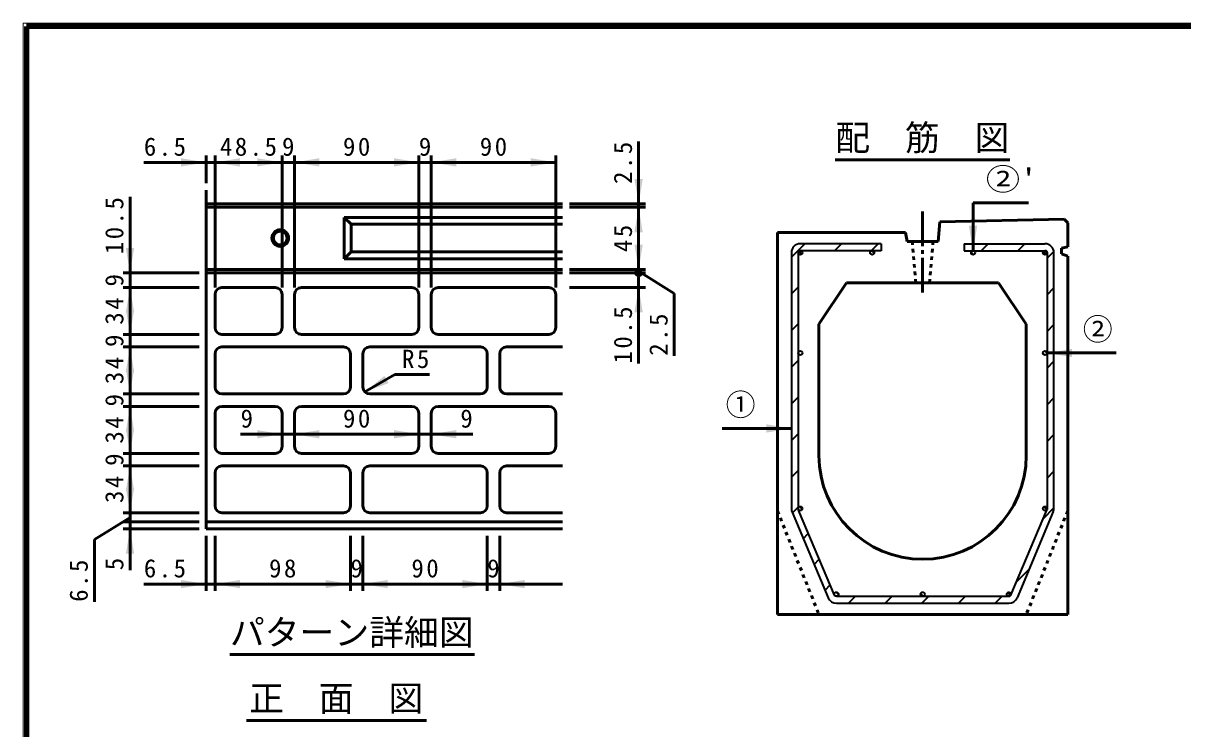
# Model space of a CAD drawing. Units: millimetres, scale not verified, with parts at other scales. Extents: x 100 to 4105, y 100 to 2870.
# Drawn here: x 100 to 1778, y 1849 to 2870 of the extents above; entities that cross this region are included whole.
import ezdxf
from ezdxf.enums import TextEntityAlignment as Align

# ---------------------------------------------------------------- set-up
doc = ezdxf.new("R2010")
doc.units = ezdxf.units.MM
doc.header["$LTSCALE"] = 5
doc.linetypes.add('USER1', pattern=[2.2, 1, -1.2])
doc.linetypes.add('USER3', pattern=[13.4, 10, -1.2, 1, -1.2])
doc.layers.add('V-nasSTD', color=7, linetype='Continuous', lineweight=35)
doc.styles.add('ＭＳ ゴシック', font='')
doc.styles.get('ＭＳ ゴシック').set_extended_font_data('MS Gothic')

msp = doc.modelspace()

# ---------------------------------------------------------------- hatches: boundary and pattern name
at = {"layer": 'V-nasSTD'}
for points in [[(328.59, 2662.66), (364.59, 2668.66), (328.59, 2674.66)], [(413.59, 2674.66), (377.59, 2668.66), (413.59, 2662.66)], [(438.59, 2662.66), (474.59, 2668.66), (438.59, 2674.66)], [(528.59, 2674.66), (492.59, 2668.66), (528.59, 2662.66)], [(636.59, 2662.66), (672.59, 2668.66), (636.59, 2674.66)], [(726.59, 2674.66), (690.59, 2668.66), (726.59, 2662.66)], [(834.59, 2662.66), (870.59, 2668.66), (834.59, 2674.66)], [(984.59, 2644.66), (990.59, 2608.66), (996.59, 2644.66)], [(996.59, 2567.66), (990.59, 2603.66), (984.59, 2567.66)], [(1480.594, 2576.94), (1474.594, 2540.94), (1468.594, 2576.94)], [(248.59, 2544.66), (254.59, 2508.66), (260.59, 2544.66)], [(984.59, 2549.66), (990.59, 2513.66), (996.59, 2549.66)], [(260.59, 2451.66), (254.59, 2487.66), (248.59, 2451.66)], [(996.59, 2451.66), (990.59, 2487.66), (984.59, 2451.66)], [(248.59, 2455.66), (254.59, 2419.66), (260.59, 2455.66)], [(260.59, 2365.66), (254.59, 2401.66), (248.59, 2365.66)], [(1617.594, 2386.94), (1581.594, 2392.94), (1617.594, 2398.94)], [(248.59, 2369.66), (254.59, 2333.66), (260.59, 2369.66)], [(622.696, 2359.785), (594.519, 2336.589), (628.696, 2349.392)], [(260.59, 2279.66), (254.59, 2315.66), (248.59, 2279.66)], [(248.59, 2283.66), (254.59, 2247.66), (260.59, 2283.66)], [(1175.594, 2277.792), (1211.594, 2283.792), (1175.594, 2289.792)], [(438.59, 2269.402), (474.59, 2275.402), (438.59, 2281.402)], [(528.59, 2281.402), (492.59, 2275.402), (528.59, 2269.402)], [(636.59, 2269.402), (672.59, 2275.402), (636.59, 2281.402)], [(726.59, 2281.402), (690.59, 2275.402), (726.59, 2269.402)], [(260.59, 2193.66), (254.59, 2229.66), (248.59, 2193.66)], [(248.59, 2197.66), (254.59, 2161.66), (260.59, 2197.66)], [(260.59, 2102.66), (254.59, 2138.66), (248.59, 2102.66)], [(328.59, 2052.66), (364.59, 2058.66), (328.59, 2064.66)], [(413.59, 2064.66), (377.59, 2058.66), (413.59, 2052.66)], [(537.59, 2052.66), (573.59, 2058.66), (537.59, 2064.66)], [(627.59, 2064.66), (591.59, 2058.66), (627.59, 2052.66)], [(735.59, 2052.66), (771.59, 2058.66), (735.59, 2064.66)], [(825.59, 2064.66), (789.59, 2058.66), (825.59, 2052.66)]]:
    msp.add_hatch(color=256, dxfattribs=at).paths.add_polyline_path(points)

# ---------------------------------------------------------------- linework, layer by layer
at = {"layer": 'V-nasSTD', "lineweight": 100}
for p, q in [((105, 2865), (105, 105)), ((4100, 2865), (105, 2865))]:
    msp.add_line(p, q, dxfattribs=at)
at = {"layer": 'V-nasSTD', "lineweight": 50}
for p, q in [((990.59, 2698.66), (990.59, 2608.66)), ((274.59, 2668.66), (364.59, 2668.66)), ((364.59, 2638.66), (364.59, 2678.66)), ((364.59, 2668.66), (377.59, 2668.66)), ((377.59, 2487.66), (377.59, 2678.66)), ((377.59, 2668.66), (474.59, 2668.66)), ((474.59, 2487.66), (474.59, 2678.66)), ((474.59, 2668.66), (492.59, 2668.66)), ((492.59, 2487.66), (492.59, 2678.66)), ((492.59, 2668.66), (672.59, 2668.66)), ((672.59, 2487.66), (672.59, 2678.66)), ((672.59, 2668.66), (690.59, 2668.66)), ((690.59, 2487.66), (690.59, 2678.66)), ((690.59, 2668.66), (870.59, 2668.66)), ((870.59, 2487.66), (870.59, 2678.66)), ((1275.191, 2672.44), (1527.997, 2672.44)), ((254.59, 2618.66), (254.59, 2508.66)), ((364.59, 2138.66), (364.59, 2628.66)), ((880.59, 2608.66), (364.59, 2608.66)), ((880.59, 2603.66), (364.59, 2603.66)), ((890.59, 2608.66), (1000.59, 2608.66)), ((890.59, 2603.66), (1000.59, 2603.66)), ((990.59, 2608.66), (990.59, 2603.66)), ((990.59, 2513.66), (990.59, 2603.66)), ((1474.594, 2609.94), (1554.594, 2609.94)), ((1474.594, 2609.94), (1474.594, 2540.94)), ((564.59, 2529.16), (564.59, 2589.16)), ((574.59, 2579.16), (564.59, 2589.16)), ((564.59, 2589.16), (880.59, 2589.16)), ((1426.594, 2582.44), (1606.594, 2586.44)), ((1606.594, 2586.44), (1611.594, 2581.44)), ((574.59, 2539.16), (574.59, 2579.16)), ((880.59, 2579.16), (574.59, 2579.16)), ((1426.594, 2582.44), (1424.094, 2554.44)), ((1611.594, 2581.44), (1611.594, 2546.455)), ((1191.594, 2014.44), (1191.594, 2567.44)), ((1191.594, 2567.44), (1376.594, 2567.44)), ((1376.594, 2567.44), (1379.094, 2554.44)), ((1379.094, 2554.44), (1424.094, 2554.44)), ((574.59, 2539.16), (564.59, 2529.16)), ((574.59, 2539.16), (880.59, 2539.16)), ((1602.594, 2544.44), (1611.594, 2546.455)), ((1602.594, 2536.44), (1602.594, 2544.44)), ((1602.594, 2536.44), (1611.594, 2533.082)), ((880.59, 2529.16), (564.59, 2529.16)), ((1611.594, 2014.44), (1611.594, 2533.082)), ((354.59, 2508.66), (244.59, 2508.66)), ((254.59, 2487.66), (254.59, 2508.66)), ((880.59, 2513.66), (364.59, 2513.66)), ((880.59, 2508.66), (364.59, 2508.66)), ((890.59, 2513.66), (1000.59, 2513.66)), ((890.59, 2508.66), (1000.59, 2508.66)), ((990.59, 2508.66), (990.59, 2513.66)), ((1042.125, 2478.943), (990.59, 2511.16)), ((990.59, 2487.66), (990.59, 2508.66)), ((354.59, 2487.66), (244.59, 2487.66)), ((254.59, 2419.66), (254.59, 2487.66)), ((464.59, 2487.66), (387.59, 2487.66)), ((502.59, 2487.66), (662.59, 2487.66)), ((700.59, 2487.66), (860.59, 2487.66)), ((890.59, 2487.66), (1000.59, 2487.66)), ((990.59, 2377.66), (990.59, 2487.66)), ((1291.594, 2494.44), (1251.594, 2434.44)), ((1291.594, 2494.44), (1511.594, 2494.44)), ((1511.594, 2494.44), (1551.594, 2434.44)), ((377.59, 2477.66), (377.59, 2429.66)), ((474.59, 2429.66), (474.59, 2477.66)), ((492.59, 2477.66), (492.59, 2429.66)), ((672.59, 2429.66), (672.59, 2477.66)), ((690.59, 2477.66), (690.59, 2429.66)), ((870.59, 2477.66), (870.59, 2429.66)), ((1042.125, 2388.943), (1042.125, 2478.943)), ((1251.594, 2434.44), (1251.594, 2244.44)), ((1551.594, 2434.44), (1551.594, 2244.44)), ((354.59, 2419.66), (244.59, 2419.66)), ((254.59, 2401.66), (254.59, 2419.66)), ((387.59, 2419.66), (464.59, 2419.66)), ((502.59, 2419.66), (662.59, 2419.66)), ((860.59, 2419.66), (700.59, 2419.66)), ((354.59, 2401.66), (244.59, 2401.66)), ((254.59, 2333.66), (254.59, 2401.66)), ((387.59, 2401.66), (563.59, 2401.66)), ((761.59, 2401.66), (601.59, 2401.66)), ((799.59, 2401.66), (880.59, 2401.66)), ((377.59, 2343.66), (377.59, 2391.66)), ((573.59, 2343.66), (573.59, 2391.66)), ((591.59, 2343.66), (591.59, 2391.66)), ((771.59, 2343.66), (771.59, 2391.66)), ((789.59, 2343.66), (789.59, 2391.66)), ((1681.594, 2392.94), (1581.594, 2392.94)), ((637.82, 2361.589), (594.519, 2336.589)), ((687.82, 2361.589), (637.82, 2361.589)), ((354.59, 2333.66), (244.59, 2333.66)), ((254.59, 2315.66), (254.59, 2333.66)), ((387.59, 2333.66), (563.59, 2333.66)), ((601.59, 2333.66), (761.59, 2333.66)), ((799.59, 2333.66), (880.59, 2333.66)), ((354.59, 2315.66), (244.59, 2315.66)), ((254.59, 2247.66), (254.59, 2315.66)), ((377.59, 2305.66), (377.59, 2257.66)), ((464.59, 2315.66), (387.59, 2315.66)), ((474.59, 2257.66), (474.59, 2305.66)), ((492.59, 2305.66), (492.59, 2257.66)), ((502.59, 2315.66), (662.59, 2315.66)), ((672.59, 2257.66), (672.59, 2305.66)), ((690.59, 2305.66), (690.59, 2257.66)), ((700.59, 2315.66), (860.59, 2315.66)), ((870.59, 2305.66), (870.59, 2257.66)), ((1111.594, 2283.792), (1211.594, 2283.792)), ((414.59, 2275.402), (474.59, 2275.402)), ((474.59, 2275.402), (492.59, 2275.402)), ((492.59, 2275.402), (672.59, 2275.402)), ((672.59, 2275.402), (690.59, 2275.402)), ((750.59, 2275.402), (690.59, 2275.402)), ((354.59, 2247.66), (244.59, 2247.66)), ((254.59, 2229.66), (254.59, 2247.66)), ((387.59, 2247.66), (464.59, 2247.66)), ((502.59, 2247.66), (662.59, 2247.66)), ((860.59, 2247.66), (700.59, 2247.66)), ((354.59, 2229.66), (244.59, 2229.66)), ((254.59, 2161.66), (254.59, 2229.66)), ((377.59, 2171.66), (377.59, 2219.66)), ((387.59, 2229.66), (563.59, 2229.66)), ((573.59, 2171.66), (573.59, 2219.66)), ((591.59, 2171.66), (591.59, 2219.66)), ((761.59, 2229.66), (601.59, 2229.66)), ((771.59, 2171.66), (771.59, 2219.66)), ((789.59, 2171.66), (789.59, 2219.66)), ((799.59, 2229.66), (880.59, 2229.66)), ((203.054, 2122.943), (254.59, 2155.16)), ((354.59, 2161.66), (244.59, 2161.66)), ((354.59, 2148.66), (244.59, 2148.66)), ((254.59, 2148.66), (254.59, 2161.66)), ((254.59, 2138.66), (254.59, 2148.66)), ((880.59, 2148.66), (364.59, 2148.66)), ((387.59, 2161.66), (563.59, 2161.66)), ((601.59, 2161.66), (761.59, 2161.66)), ((799.59, 2161.66), (880.59, 2161.66)), ((354.59, 2138.66), (244.59, 2138.66)), ((254.59, 2078.66), (254.59, 2138.66)), ((364.59, 2138.66), (880.59, 2138.66)), ((203.054, 2032.943), (203.054, 2122.943)), ((364.59, 2128.66), (364.59, 2048.66)), ((377.59, 2128.66), (377.59, 2048.66)), ((573.59, 2128.66), (573.59, 2048.66)), ((591.59, 2128.66), (591.59, 2048.66)), ((771.59, 2128.66), (771.59, 2048.66)), ((789.59, 2128.66), (789.59, 2048.66)), ((274.59, 2058.66), (364.59, 2058.66)), ((364.59, 2058.66), (377.59, 2058.66)), ((377.59, 2058.66), (573.59, 2058.66)), ((573.59, 2058.66), (591.59, 2058.66)), ((591.59, 2058.66), (771.59, 2058.66)), ((771.59, 2058.66), (789.59, 2058.66)), ((789.59, 2058.66), (880.59, 2058.66)), ((1191.594, 2014.44), (1611.594, 2014.44)), ((399.135, 1956.897), (753.145, 1956.897)), ((422.994, 1861.38), (683.801, 1861.38))]:
    msp.add_line(p, q, dxfattribs=at)
at = {"layer": 'V-nasSTD', "linetype": 'USER3', "lineweight": 50}
msp.add_line((1401.594, 2597.44), (1401.594, 2479.44), dxfattribs=at)
at = {"layer": 'V-nasSTD'}
for p, q in [((1211.594, 2531.353), (1231.181, 2550.94)), ((1341.594, 2550.94), (1224.594, 2550.94)), ((1274.214, 2540.94), (1284.214, 2550.94)), ((1327.247, 2540.94), (1337.247, 2550.94)), ((1341.594, 2550.94), (1341.594, 2540.94)), ((1461.594, 2550.94), (1461.594, 2540.94)), ((1461.594, 2550.94), (1578.594, 2550.94)), ((1486.346, 2540.94), (1496.346, 2550.94)), ((1539.379, 2540.94), (1549.379, 2550.94)), ((1211.594, 2537.94), (1211.594, 2167.641)), ((1221.594, 2537.94), (1221.594, 2166.489)), ((1222.617, 2540.196), (1226.85, 2535.963)), ((1341.594, 2540.94), (1224.594, 2540.94)), ((1328.594, 2540.94), (1327.999, 2540.94)), ((1327.999, 2540.88), (1331.535, 2537.345)), ((1461.594, 2540.94), (1578.594, 2540.94)), ((1471.674, 2538.627), (1475.281, 2535.02)), ((1576.391, 2539.976), (1580.63, 2535.737)), ((1581.594, 2530.122), (1591.436, 2539.964)), ((1581.594, 2537.94), (1581.594, 2166.489)), ((1591.594, 2168.559), (1591.594, 2537.94)), ((1211.594, 2478.32), (1221.594, 2488.32)), ((1581.594, 2477.089), (1591.594, 2487.089)), ((1211.594, 2425.287), (1221.594, 2435.287)), ((1581.594, 2424.056), (1591.594, 2434.056)), ((1221.602, 2392.718), (1224.372, 2389.948)), ((1225.64, 2395.752), (1227.406, 2393.986)), ((1575.691, 2392.183), (1577.837, 2390.037)), ((1579.038, 2395.907), (1581.561, 2393.384)), ((1211.594, 2372.254), (1221.594, 2382.254)), ((1581.594, 2371.023), (1591.594, 2381.023)), ((1211.594, 2319.221), (1221.594, 2329.221)), ((1581.594, 2317.99), (1591.594, 2327.99)), ((1211.594, 2266.188), (1221.594, 2276.188)), ((1581.594, 2264.957), (1591.594, 2274.957)), ((1211.594, 2213.155), (1221.594, 2223.155)), ((1581.594, 2211.924), (1591.594, 2221.924)), ((1213.045, 2161.573), (1221.594, 2170.122)), ((1274.119, 2042.763), (1221.835, 2165.312)), ((1223.414, 2170.698), (1227.352, 2166.76)), ((1529.069, 2042.763), (1581.354, 2165.312)), ((1576.397, 2153.694), (1591.594, 2168.891)), ((1577.116, 2170.55), (1581.205, 2166.461)), ((1212.621, 2162.578), (1264.924, 2038.877)), ((1590.58, 2163.525), (1538.244, 2038.906)), ((1228.805, 2124.3), (1236.184, 2131.679)), ((1244.565, 2087.027), (1252.044, 2094.506)), ((1536.935, 2061.199), (1555.333, 2079.597)), ((1260.325, 2049.754), (1267.903, 2057.332)), ((1276.487, 2046.914), (1279.853, 2043.549)), ((1276.879, 2040.94), (1526.309, 2040.94)), ((1276.897, 2030.94), (1526.259, 2030.94)), ((1294.544, 2030.94), (1304.544, 2040.94)), ((1347.577, 2030.94), (1357.577, 2040.94)), ((1398.742, 2044.868), (1402.523, 2041.087)), ((1400.61, 2030.94), (1410.61, 2040.94)), ((1401.594, 2040.94), (1402.523, 2040.94)), ((1453.643, 2030.94), (1463.643, 2040.94)), ((1506.676, 2030.94), (1516.676, 2040.94)), ((1524.532, 2046.357), (1528.726, 2042.163))]:
    msp.add_line(p, q, dxfattribs=at)
at = {"layer": 'V-nasSTD', "linetype": 'USER1', "lineweight": 50}
for p, q in [((1386.594, 2554.44), (1391.594, 2494.44)), ((1416.594, 2554.44), (1411.594, 2494.44)), ((1191.594, 2164.44), (1251.594, 2014.44)), ((1611.594, 2164.44), (1551.594, 2014.44))]:
    msp.add_line(p, q, dxfattribs=at)
at = {"layer": 'V-nasSTD', "lineweight": 13}
msp.add_lwpolyline([(100, 100), (100, 2870), (4105, 2870), (4105, 100)], close=True, dxfattribs=at)
at = {"layer": 'V-nasSTD', "lineweight": 50}
for centre, radius in [((471.99, 2559.16), 12), ((471.99, 2559.16), 10), ((990.59, 2508.66), 4)]:
    msp.add_circle(centre, radius, dxfattribs=at)
at = {"layer": 'V-nasSTD'}
for centre in [(1224.594, 2537.94), (1328.594, 2537.94), (1474.594, 2537.94), (1578.594, 2537.94), (1224.594, 2392.94), (1224.594, 2392.94), (1578.594, 2392.94), (1224.594, 2167.94), (1578.594, 2167.94), (1276.879, 2043.94), (1401.594, 2043.94), (1526.309, 2043.94)]:
    msp.add_circle(centre, 3, dxfattribs=at)
for centre, radius, start, end in [((1224.594, 2537.94), 13, 90, 180), ((1578.594, 2537.94), 13, 0, 90), ((1224.594, 2537.94), 3, 90, 180), ((1224.594, 2537.94), 3, 131.23207, 180), ((1224.594, 2537.94), 3, 90, 131.23207), ((1578.594, 2537.94), 3, 0, 90), ((1578.594, 2537.94), 3, 0, 90), ((1224.594, 2167.641), 13, 180, 202.91963), ((1224.594, 2166.489), 3, 180, 203.10504), ((1224.594, 2166.489), 3, 180, 203.10504), ((1578.594, 2166.489), 3, 336.89496, 0), ((1578.594, 2168.559), 13, 337.21925, 0), ((1276.897, 2043.94), 13, 202.91963, 270), ((1276.879, 2043.94), 3, 203.10504, 270), ((1276.879, 2043.94), 3, 203.10504, 270), ((1276.879, 2043.94), 3, 203.10504, 270), ((1526.259, 2043.94), 13, 270, 337.21925), ((1526.309, 2043.94), 3, 270, 336.90127), ((1526.309, 2043.94), 3, 270, 336.90127), ((1526.309, 2043.94), 3, 270, 323.67738), ((1526.309, 2043.94), 3, 323.67738, 336.90127)]:
    msp.add_arc(centre, radius, start, end, dxfattribs=at)
at = {"layer": 'V-nasSTD', "lineweight": 50}
for centre, radius, start, end in [((387.59, 2477.66), 10, 90, 180), ((464.59, 2477.66), 10, 0, 90), ((502.59, 2477.66), 10, 90, 180), ((662.59, 2477.66), 10, 0, 90), ((700.59, 2477.66), 10, 90, 180), ((860.59, 2477.66), 10, 0, 90), ((387.59, 2429.66), 10, 180, 270), ((464.59, 2429.66), 10, 270, 0), ((502.59, 2429.66), 10, 180, 270), ((662.59, 2429.66), 10, 270, 0), ((700.59, 2429.66), 10, 180, 270), ((860.59, 2429.66), 10, 270, 0), ((387.59, 2391.66), 10, 90, 180), ((563.59, 2391.66), 10, 0, 90), ((601.59, 2391.66), 10, 90, 180), ((761.59, 2391.66), 10, 0, 90), ((799.59, 2391.66), 10, 90, 180), ((387.59, 2343.66), 10, 180, 270), ((563.59, 2343.66), 10, 270, 0), ((601.59, 2343.66), 10, 180, 270), ((761.59, 2343.66), 10, 270, 0), ((799.59, 2343.66), 10, 180, 270), ((387.59, 2305.66), 10, 90, 180), ((464.59, 2305.66), 10, 0, 90), ((502.59, 2305.66), 10, 90, 180), ((662.59, 2305.66), 10, 0, 90), ((700.59, 2305.66), 10, 90, 180), ((860.59, 2305.66), 10, 0, 90), ((387.59, 2257.66), 10, 180, 270), ((464.59, 2257.66), 10, 270, 0), ((502.59, 2257.66), 10, 180, 270), ((662.59, 2257.66), 10, 270, 0), ((700.59, 2257.66), 10, 180, 270), ((860.59, 2257.66), 10, 270, 0), ((1401.594, 2244.44), 150, 180, 270), ((1401.594, 2244.44), 150, 270, 0), ((387.59, 2219.66), 10, 90, 180), ((563.59, 2219.66), 10, 0, 90), ((601.59, 2219.66), 10, 90, 180), ((761.59, 2219.66), 10, 0, 90), ((799.59, 2219.66), 10, 90, 180), ((387.59, 2171.66), 10, 180, 270), ((563.59, 2171.66), 10, 270, 0), ((601.59, 2171.66), 10, 180, 270), ((761.59, 2171.66), 10, 270, 0), ((799.59, 2171.66), 10, 180, 270)]:
    msp.add_arc(centre, radius, start, end, dxfattribs=at)

# ---------------------------------------------------------------- texts
at = {"layer": 'V-nasSTD', "style": 'ＭＳ ゴシック'}
for s, height, p in [('配\u3000筋\u3000図', 36.95, (1275.191, 2722.84)), ('9', 26.39, (474.59, 2704.66)), ('9', 26.39, (672.59, 2704.66)), ('②', 31.67, (1633.394, 2443.14)), ('①', 31.67, (1116.594, 2333.992)), ('9', 26.39, (414.59, 2311.402)), ('9', 26.39, (732.59, 2311.402)), ('9', 26.39, (573.59, 2094.66)), ('9', 26.39, (771.59, 2094.66)), ('パターン詳細図', 36.95, (399.135, 2007.297)), ('正\u3000面\u3000図', 36.95, (426.994, 1911.78))]:
    msp.add_text(s, height=height, dxfattribs=at).set_placement(p, align=Align.TOP_LEFT)
at = {"layer": 'V-nasSTD', "style": 'ＭＳ ゴシック', "width": 1.15}
msp.add_text("②'", height=31.67, dxfattribs=at).set_placement((1492.994, 2660.14), align=Align.TOP_LEFT)
at = {"layer": 'V-nasSTD', "style": 'ＭＳ ゴシック'}
for s, p in [('9', (218.59, 2489.16)), ('9', (218.59, 2401.66)), ('9', (218.59, 2315.66)), ('9', (218.59, 2229.66)), ('5', (218.59, 2078.66))]:
    msp.add_text(s, height=26.39, rotation=90, dxfattribs=at).set_placement(p, align=Align.TOP_LEFT)
at = {"layer": 'V-nasSTD', "char_height": 26.39, "attachment_point": 1, "style": 'ＭＳ ゴシック'}
for s, insert in [('\\T1.2;6.5', (274.59, 2704.66)), ('\\T1.2;48.5', (384.69, 2704.66)), ('\\T1.2;90', (562.79, 2704.66)), ('\\T1.2;90', (760.79, 2704.66)), ('\\T1.2;R5', (648.22, 2397.589)), ('\\T1.2;90', (562.79, 2311.402)), ('\\T1.2;6.5', (274.59, 2094.66)), ('\\T1.2;98', (455.79, 2094.66)), ('\\T1.2;90', (661.79, 2094.66))]:
    msp.add_mtext(s, dxfattribs=dict(at, insert=insert))
at = {"layer": 'V-nasSTD', "char_height": 26.39, "attachment_point": 1, "rotation": 90, "style": 'ＭＳ ゴシック'}
for s, insert in [('\\T1.2;2.5', (954.59, 2637.46)), ('\\T1.2;10.5', (218.59, 2535.86)), ('\\T1.2;45', (954.59, 2538.86)), ('\\T1.2;34', (218.59, 2433.86)), ('\\T1.2;10.5', (954.59, 2377.66)), ('\\T1.2;2.5', (1006.125, 2388.943)), ('\\T1.2;34', (218.59, 2347.86)), ('\\T1.2;34', (218.59, 2261.86)), ('\\T1.2;34', (218.59, 2175.86)), ('\\T1.2;6.5', (167.054, 2032.943))]:
    msp.add_mtext(s, dxfattribs=dict(at, insert=insert))

doc.saveas('drawing.dxf')
